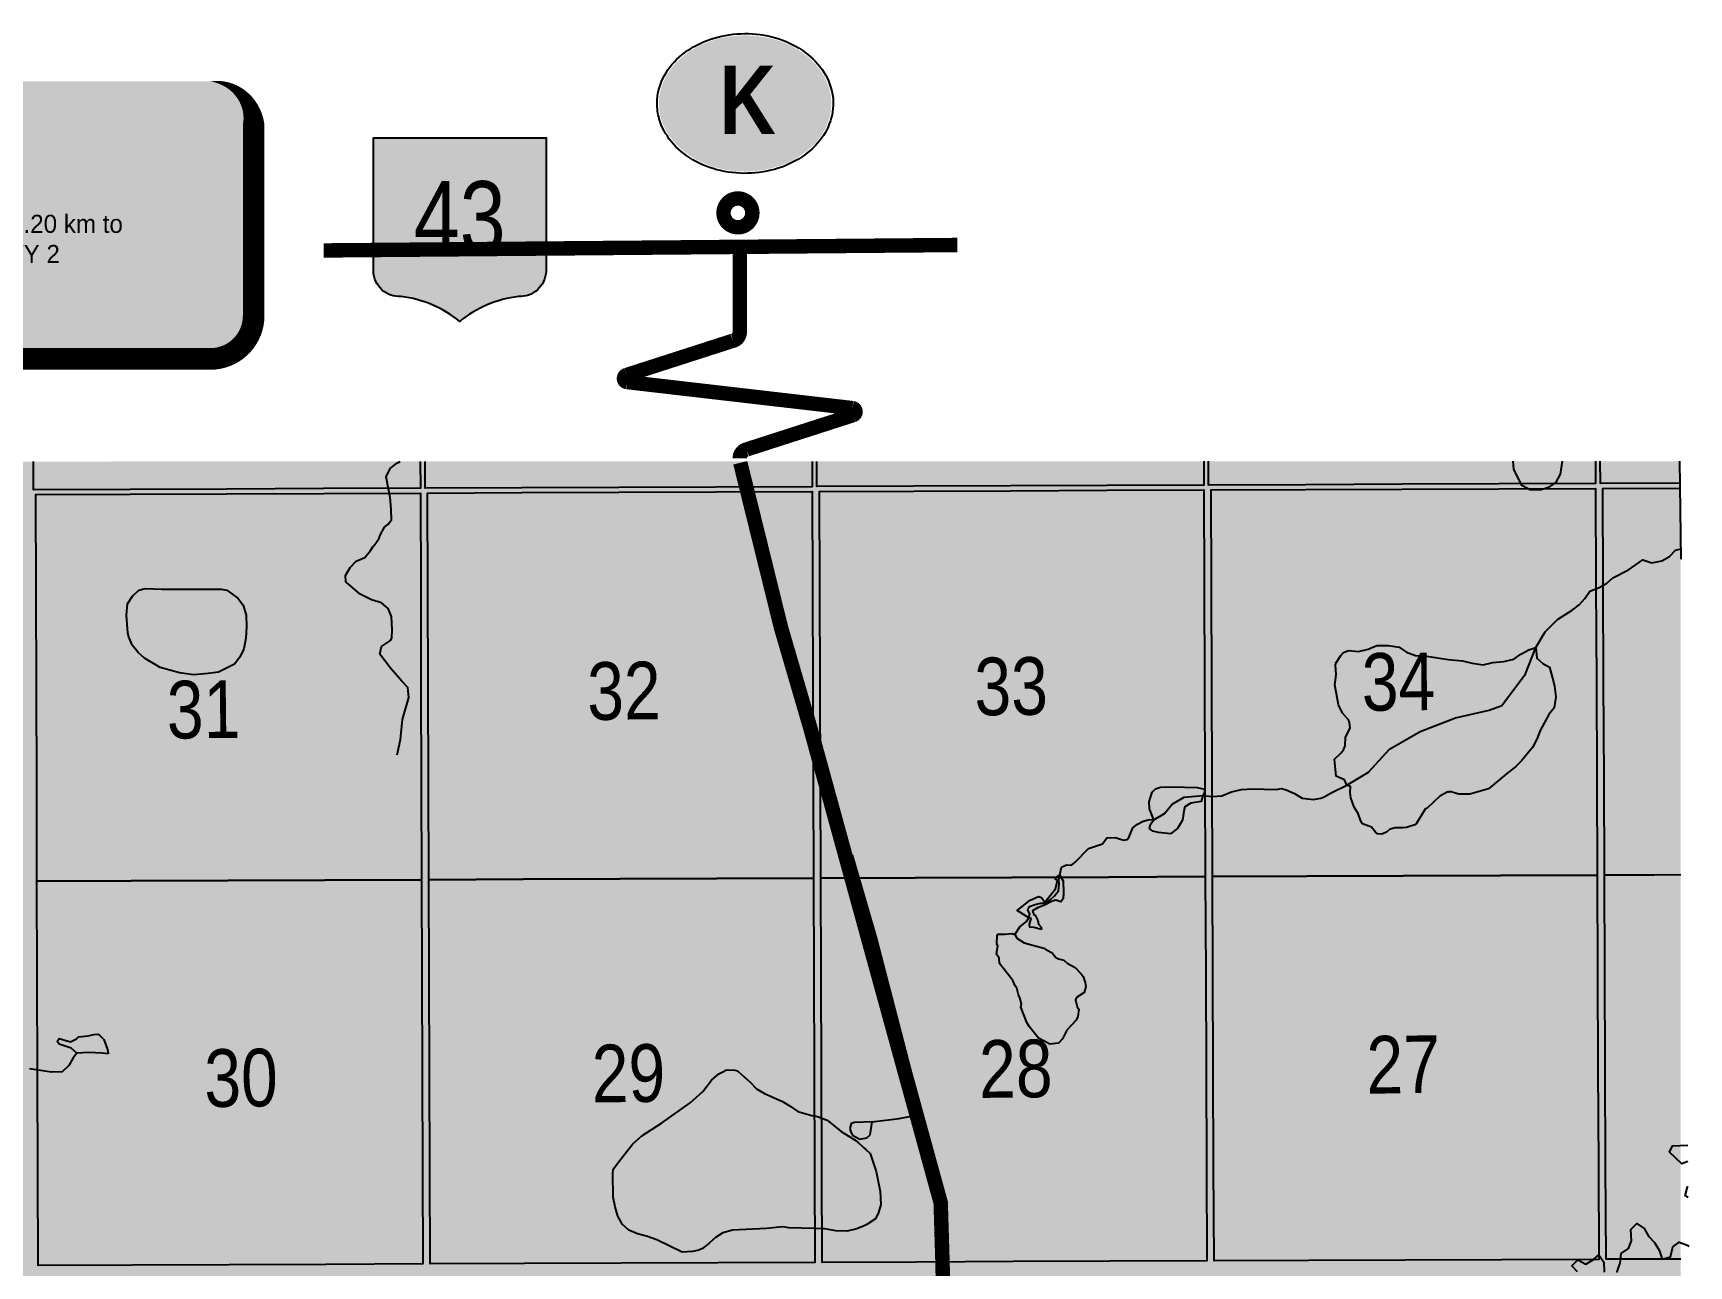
# Model space of a CAD drawing. Extents: x 399452 to 415540, y 6060435 to 6067869.
# Drawn here: x 410552 to 410781.1, y 6063625 to 6063795.6 of the extents above; entities that cross this region are included whole.
import ezdxf
from ezdxf.enums import TextEntityAlignment as Align

# ---------------------------------------------------------------- set-up
doc = ezdxf.new("R2018")
doc.units = 0
doc.header["$LTSCALE"] = 5
doc.linetypes.add('DASHED2', pattern=[9.524999999999999, 6.35, -3.175])
for name, color, linetype in [('AUX-LABELS', 1, 'Continuous'), ('Quarters', 8, 'Continuous'), ('RoadSeg', 57, 'DASHED2'), ('ROUTE-MAP-HWY', 2, 'Continuous'), ('ROUTE-MAP-ROUTE', 90, 'Continuous'), ('T-WATER', 160, 'Continuous')]:
    doc.layers.add(name, color=color, linetype=linetype)
doc.layers.add('ROUTE-MAP-BACKGROUND-H', color=7, linetype='Continuous', true_color=0xf0ebff)
doc.styles.add('120', font='ARIALN.TTF', dxfattribs={"height": 13})
doc.styles.add('80V', font='ARIALN.TTF', dxfattribs={"oblique": 20.00000000000001, "height": 2})
doc.styles.add('BOLD', font='ARIALNB.TTF')
doc.styles.get("Standard").update_dxf_attribs({"font": 'ARIALN.TTF'})

# ---------------------------------------------------------------- blocks, each defined once
blk = doc.blocks.new('blk_hwy')
h = blk.add_hatch(color=255)
edge = h.paths.add_edge_path()
edge.add_line((-2.394374808926841, -1.502976880546157), (-2.394374808926841, 2.202342593445064))
edge.add_line((-2.394374808926841, 2.20234259344511), (2.394374808927205, 2.20234259344511))
edge.add_line((2.394374808927296, 2.20234259344511), (2.394374808927296, -1.502976881036147))
edge.add_arc((1.666099989399299, -1.474485957415936), 0.7288319048222823, 267.0356154126261, 357.75966761743825, ccw=False)
edge.add_arc((1.99488852761624, -5.339863340062493), 3.158851719708902, 96.66228240425568, 129.1626000068807)
edge.add_arc((-1.994888527615785, -5.339863340062493), 3.158851719708945, 50.83739999311933, 83.33771759574431)
edge.add_arc((-1.666099989399299, -1.474485957415936), 0.7288319048221756, 182.2403323825618, 272.9643845873739, ccw=False)
at = {"color": 0}
blk.add_lwpolyline([(-2.394374808926841, -1.502976880546157), (-2.394374808926841, 2.20234259344511), (2.394374808927296, 2.20234259344511), (2.394374808927296, -1.502976881036147, -0.4179197440755494), (1.628408307617519, -2.202342593444655, 0.1427676877764801), (0, -2.890625918028036, 0.14276768777648), (-1.628408307617065, -2.202342593444655, -0.4179197440755494), (-2.394374808926841, -1.502976881036147)], format="xyb", dxfattribs=at)
at = {"color": 0, "style": '80V', "flags": 8}
blk.add_attdef('HWY', text='', height=2, dxfattribs=at).set_placement((0, 2.273736754432321e-13), align=Align.MIDDLE_CENTER)
blk = doc.blocks.new('Route_Letters')
h = blk.add_hatch(color=255)
h.dxf.hatch_style = 1
edge = h.paths.add_edge_path()
edge.add_ellipse((-0.1157894458410738, 0.4613566920343146), major_axis=(-11.97076998434568, 0), ratio=0.7893183596304154, start_angle=0, end_angle=360)
at = {"color": 5}
blk.add_open_spline([(-12.33655943018675, 0.4613566920343146), (-12.33655943018675, -0.2532464993360009), (-12.23672518590233, -0.9677931526398424), (-11.72036895808735, -2.794432021264129), (-11.14401292605423, -3.876097565685541), (-9.555849561598535, -5.807401851071518), (-8.544623700464413, -6.656820361784867), (-6.21596457351788, -8.022113447135325), (-4.899049775256096, -8.537760803084893), (-2.122176535806801, -9.174386990092444), (-0.6628771213698172, -9.295214858498184), (2.218954779224788, -9.127674344176285), (3.640784492301457, -8.839348048302782), (6.272126017131285, -7.887514385069608), (7.481034580889556, -7.224212060947593), (9.535358213378885, -5.601016495574186), (10.3802780923747, -4.641330355992523), (11.59600670082856, -2.541685487432915), (11.96612490732484, -1.402103837423965), (12.17886415585979, 0.9104078185255275), (12.02123591095139, 2.082179640400227), (11.20064181026172, 4.303585446448778), (10.5383689962933, 5.352522903113822), (8.798522977227321, 7.197351090485427), (7.721489072871556, 7.99304231447195), (5.288539217681929, 9.236688050055363), (3.933164970535742, 9.684414527986064), (1.111124811045386, 10.17900240193921), (-0.3548635231799864, 10.22574343079759), (-3.217505067184455, 9.912616018949848), (-4.613463658471581, 9.552825466795184), (-7.1634954560528, 8.469123124385078), (-8.316993040230393, 7.745430762089654), (-10.23715115095241, 6.01981546320485), (-11.00330637446014, 5.018090733601184), (-12.04705536703857, 2.858875975647607), (-12.32393425272861, 1.701887560081104), (-12.33641722927742, 0.5154205370004092), (-12.33655943018675, 0.4883886145194083), (-12.33655943018675, 0.4613566920343146)], degree=3, knots=[0, 0, 0, 0, 0.2195294159612001, 0.2195294159612001, 0.575726566502957, 0.575726566502957, 0.9319237170447137, 0.9319237170447137, 1.28812086758647, 1.28812086758647, 1.644318018128227, 1.644318018128227, 2.000515168669984, 2.000515168669984, 2.356712319211741, 2.356712319211741, 2.712909469753497, 2.712909469753497, 3.069106620295254, 3.069106620295254, 3.425303770837011, 3.425303770837011, 3.781500921378767, 3.781500921378767, 4.137698071920524, 4.137698071920524, 4.493895222462281, 4.493895222462281, 4.850092373004038, 4.850092373004038, 5.206289523545794, 5.206289523545794, 5.562486674087551, 5.562486674087551, 5.918683824629308, 5.918683824629308, 6.274880975171064, 6.274880975171064, 6.283185307179586, 6.283185307179586, 6.283185307179586, 6.283185307179586], dxfattribs=at)
at = {"color": 14, "style": 'BOLD'}
blk.add_attdef('A', text='', height=9.5, dxfattribs=at).set_placement((0.2246285344645003, 0.9755069406892289), align=Align.MIDDLE)
blk = doc.blocks.new('AA')
at = {"const_width": 4}
blk.add_lwpolyline([(-0.9999999999990905, 0, 0.9999999999999999), (0.9999999999990905, 0, 1)], format="xyb", close=True, dxfattribs=at)
blk.add_circle((0, 0), 2)
blk = doc.blocks.new('*U227')
h = blk.add_hatch(color=255)
edge = h.paths.add_edge_path()
edge.add_line((-31.49999999999998, -20), (31.49999999999998, -20))
edge.add_arc((31.49999999999999, -13.99999999999999), 6.000000000000007, 269.9999999999999, 359.9999999999999)
edge.add_line((37.49999999999999, -14), (37.49999999999999, 12.5))
edge.add_arc((31.49999999999999, 12.49999999999999), 6.000000000000007, 6.785183320455494e-14, 90.00000000000007)
edge.add_line((31.49999999999998, 18.5), (-31.49999999999998, 18.5))
edge.add_arc((-31.49999999999999, 12.49999999999999), 6.000000000000007, 89.99999999999993, 179.9999999999999)
edge.add_line((-37.49999999999999, 12.5), (-37.49999999999999, -14))
edge.add_arc((-31.49999999999999, -13.99999999999999), 6.000000000000007, 180, 270.0000000000001)
at = {"color": 1, "flags": 128}
blk.add_lwpolyline([(-31.49999999999998, -20, 3, 3, 0), (31.49999999999998, -20, 3, 3, 0.4142135623730951), (37.49999999999999, -14, 3, 3, 0), (37.49999999999999, 12.5, 3, 0, 0.4142135623730951), (31.49999999999998, 18.5, 0, 0, 0), (-31.49999999999998, 18.5, 0, 0, 0.4142135623730951), (-37.49999999999999, 12.5, 0, 0, 0), (-37.49999999999999, -14, 0, 3, 0.4142135623730951)], format="xyseb", close=True, dxfattribs=at)
blk.add_lwpolyline([(-99.31540701352883, -0.649508050136307, 0, 7.5, 0), (-3.4e-15, 0, 0, 0, 0)], format="xyseb", dxfattribs=at)
at = {"color": 1, "lineweight": 30, "flags": 104}
blk.add_attdef('ENTER_TEXT', text='', height=10, dxfattribs=at).set_placement((-3.4e-15, 0), align=Align.MIDDLE_CENTER)

msp = doc.modelspace()

# ---------------------------------------------------------------- hatches: boundary and pattern name
at = {"layer": 'ROUTE-MAP-BACKGROUND-H'}
h = msp.add_hatch(color=256, dxfattribs=at)
h.dxf.hatch_style = 1
h.paths.add_polyline_path([(410779.9945162105, 6062481.762458166), (410779.9945162102, 6063736.326563223), (409587.4273234793, 6063736.084940349), (409587.4273234796, 6062481.762458166)])

# ---------------------------------------------------------------- linework, layer by layer
at = {"layer": 'Quarters', "flags": 128}
for points in [[(410605.5648928298, 6063736.291222551), (410605.5749619499, 6063732.583340594), (410592.1901679857, 6063732.529948764), (410578.8053221765, 6063732.476584191), (410565.4200620629, 6063732.423194046), (410552.0347836581, 6063732.369838766), (410552.0176608471, 6063736.280373541)], [(410659.7695980511, 6063736.302204859), (410659.782027369, 6063732.799483583), (410646.3976301158, 6063732.746119715), (410633.0132163129, 6063732.692749818), (410619.6285533891, 6063732.639365717), (410606.2439073523, 6063732.586016481), (410606.233835005, 6063736.291358095)], [(410713.9763470388, 6063736.313187527), (410713.989511612, 6063733.016119697), (410700.6049531153, 6063732.962619059), (410687.2204088385, 6063732.90914962), (410673.835718917, 6063732.855640287), (410660.4509766249, 6063732.802158262), (410660.4385489717, 6063736.3023404)], [(410768.1834111508, 6063736.324170243), (410768.1966752919, 6063733.232739423), (410754.8120465867, 6063733.179242902), (410741.427401211, 6063733.125777529), (410728.0429416041, 6063733.072288379), (410714.6584308348, 6063733.01879309), (410714.6452841744, 6063736.31332303)], [(410779.9945162102, 6063733.279906369), (410768.8656286435, 6063733.235411618), (410768.8523674372, 6063736.324305815)], [(410779.9945162102, 6063679.09548079), (410769.4247517387, 6063679.053559886), (410769.3692861916, 6063692.432159856), (410769.3137734138, 6063705.810730452), (410769.2583730008, 6063719.189342665), (410769.2029278042, 6063732.567851439), (410779.9945162102, 6063732.610994991)], [(410779.9945162102, 6063625.914094865), (410769.645808909, 6063625.873317772), (410769.5915240494, 6063638.917545655), (410769.5357987573, 6063652.296361645), (410769.4802999929, 6063665.674960634), (410769.4247517387, 6063679.053559886), (410776.3300697824, 6063679.080947132)]]:
    msp.add_lwpolyline(points, dxfattribs=at)
for points in [[(410768.4213676518, 6063679.049569685), (410755.0319337877, 6063678.996437825), (410741.6424492247, 6063678.943329756), (410728.2530140051, 6063678.890223528), (410715.1978892063, 6063678.838427657), (410715.1472987981, 6063692.216640741), (410715.0966591251, 6063705.594854023), (410715.0461024637, 6063718.973038426), (410714.9955285104, 6063732.351223173), (410728.0456467669, 6063732.403370311), (410741.4304073165, 6063732.456842616), (410754.8149847211, 6063732.510334211), (410768.1995455719, 6063732.563827289), (410768.2549925886, 6063719.185284428), (410768.3103880103, 6063705.806741767), (410768.3658706601, 6063692.428136929)], [(410605.7402267578, 6063678.404896607), (410592.3505898853, 6063678.351927605), (410578.9609375628, 6063678.298956496), (410565.5712651656, 6063678.246016667), (410552.5159996627, 6063678.194393233), (410552.48003528, 6063691.571399341), (410552.4440543308, 6063704.948372441), (410552.4081250202, 6063718.325316435), (410552.3721812666, 6063731.702231094), (410565.4225026549, 6063731.754275643), (410578.8072985252, 6063731.807639149), (410592.1920764874, 6063731.860996648), (410605.5768047175, 6063731.91438881), (410605.6176592613, 6063718.537054042), (410605.6584628519, 6063705.159719471), (410605.6993543509, 6063691.782289408)], [(410659.9673611587, 6063678.619399798), (410646.5778543412, 6063678.566445767), (410633.1883331636, 6063678.513489689), (410619.7987270071, 6063678.46052763), (410606.7435956887, 6063678.408881579), (410606.7027206542, 6063691.786310506), (410606.6618309727, 6063705.163710163), (410606.6210247239, 6063718.541077165), (410606.580171858, 6063731.918414833), (410619.6304952965, 6063731.970451867), (410633.0151586779, 6063732.023799368), (410646.3998051215, 6063732.077177947), (410659.7844009008, 6063732.130554182), (410659.8301010118, 6063718.75276019), (410659.8758137834, 6063705.375003687), (410659.9215800661, 6063691.997184868)], [(410714.1945103606, 6063678.834476284), (410700.8049786035, 6063678.781329408), (410687.4153973063, 6063678.728176763), (410674.0257958096, 6063678.675088648), (410660.9707370614, 6063678.623353152), (410660.924987434, 6063692.001174537), (410660.8792207274, 6063705.378996297), (410660.8335393745, 6063718.756789105), (410660.7878090804, 6063732.134548879), (410673.8380254594, 6063732.186707541), (410687.2227861788, 6063732.240184293), (410700.6074606763, 6063732.293691797), (410713.9921516419, 6063732.347197153), (410714.0427251343, 6063718.969015285), (410714.0932791033, 6063705.59086345), (410714.1438885202, 6063692.212649264)], [(410605.7402267578, 6063678.404896607), (410605.7811505526, 6063665.027504438), (410605.8220233712, 6063651.650116253), (410605.8630251617, 6063638.272465965), (410605.9030157319, 6063625.229456657), (410592.5087355459, 6063625.176922824), (410579.1141072808, 6063625.124371294), (410565.7196937009, 6063625.071829822), (410552.6596184516, 6063625.020628107), (410552.6243371225, 6063638.06320463), (410552.5881129787, 6063651.440393957), (410552.5520817101, 6063664.817391641), (410552.5159996627, 6063678.194393233), (410565.5712651656, 6063678.246016667), (410578.9609375628, 6063678.298956496), (410592.3505898853, 6063678.351927605)], [(410659.9673611587, 6063678.619399798), (410660.0131639078, 6063665.241518923), (410660.0589473555, 6063651.863671754), (410660.1047594239, 6063638.485562284), (410660.1493957306, 6063625.442121833), (410646.7551791986, 6063625.389598239), (410633.3607456657, 6063625.337098034), (410619.9664981636, 6063625.284570742), (410606.906420236, 6063625.233374616), (410606.8664272214, 6063638.276420064), (410606.8253931272, 6063651.654065734), (410606.7845177201, 6063665.0314902), (410606.7435956887, 6063678.408881579), (410619.7987270071, 6063678.46052763), (410633.1883331636, 6063678.513489689), (410646.5778543412, 6063678.566445767)], [(410714.1945103606, 6063678.834476284), (410714.2452175308, 6063665.456237346), (410714.2958775827, 6063652.077998708), (410714.3466301087, 6063638.699501717), (410714.3960744543, 6063625.655668458), (410701.0017346898, 6063625.602913799), (410687.6072132133, 6063625.55014934), (410674.2129040631, 6063625.497457893), (410661.1528048954, 6063625.446070996), (410661.1081341408, 6063638.48954765), (410661.0623240874, 6063651.867593417), (410661.0165380467, 6063665.245473118), (410660.9707370614, 6063678.623353152), (410674.0257958096, 6063678.675088648), (410687.4153973063, 6063678.728176763), (410700.8049786035, 6063678.781329408)], [(410768.4213676518, 6063679.049569685), (410768.4769176542, 6063665.670973429), (410768.5324139155, 6063652.292377306), (410768.5881411413, 6063638.913527255), (410768.6424256477, 6063625.869335646), (410755.2481835417, 6063625.816591327), (410741.8537266896, 6063625.763837039), (410728.459419629, 6063625.711055634), (410715.3994545821, 6063625.659615616), (410715.3500098963, 6063638.703485049), (410715.2992571515, 6063652.081951719), (410715.2485988763, 6063665.46018959), (410715.1978892063, 6063678.838427657), (410728.2530140051, 6063678.890223528), (410741.6424492247, 6063678.943329756), (410755.0319337877, 6063678.996437825)]]:
    msp.add_lwpolyline(points, close=True, dxfattribs=at)
at = {"layer": 'RoadSeg', "flags": 128}
for points in [[(410750.3313732619, 6062481.762458166), (410748.7358900743, 6062483.683931248), (410746.015476455, 6062486.453700327), (410744.1214713787, 6062487.910304526), (410738.0833553584, 6062491.806945034), (410736.5940442836, 6062493.005794273), (410734.9250083765, 6062494.833526161), (410733.4821489694, 6062496.964925541), (410732.3663555735, 6062499.369661952), (410731.6078194145, 6062502.181460421), (410731.0168244115, 6062506.493651957), (410729.8891286642, 6062517.248308153), (410729.7420033169, 6062533.512742056), (410728.9025219137, 6062540.115404451), (410726.4901553228, 6062562.752321791), (410723.9237060639, 6062586.383968556), (410722.8118154861, 6062591.716477552), (410721.5133757945, 6062594.882317215), (410719.8202667072, 6062597.840494337), (410715.7738670761, 6062603.509367947), (410696.8446835658, 6062630.019207713), (410694.3519677746, 6062633.026552254), (410692.5824818138, 6062634.885125851), (410690.2404234282, 6062637.064382685), (410688.6534753014, 6062638.161582251), (410687.2610377, 6062639.495642268), (410684.894380564, 6062641.275160024), (410661.236103316, 6062660.232035046), (410659.3646302831, 6062662.187995914), (410658.473067382, 6062663.433367011), (410657.1953493431, 6062665.634935618), (410656.4594302785, 6062667.382371278), (410653.055867313, 6062674.096327812), (410651.0323566524, 6062678.510992309), (410648.7071331549, 6062683.01905203), (410644.729944507, 6062691.683689648), (410643.8622816919, 6062694.925688742), (410643.6379832313, 6062697.648697496), (410643.9364293602, 6062700.815378218), (410644.8028116651, 6062703.861442815), (410646.048674577, 6062706.283269037), (410650.1524871347, 6062711.959612902), (410655.8403875273, 6062719.798926991), (410656.3519773014, 6062720.774844318), (410657.0424021582, 6062722.71888412), (410657.3337867621, 6062724.654529393), (410657.3011094998, 6062727.74793175), (410656.7525553576, 6062730.064897206), (410655.7415440855, 6062732.238899386), (410652.4938880045, 6062737.891905192), (410651.506626734, 6062740.498695404), (410651.1287673401, 6062742.620093528), (410651.0877150814, 6062744.548683961), (410651.466668596, 6062747.051649564), (410651.8720802695, 6062748.324405217), (410653.3089362214, 6062751.149637375), (410659.1667069906, 6062758.826431624), (410659.4211831944, 6062759.363988559), (410662.5021840115, 6062763.089187034), (410664.0439935792, 6062765.480744617), (410665.4903333173, 6062768.340786099), (410665.9807344248, 6062770.314519104), (410666.2268879197, 6062772.815302913), (410666.121214998, 6062774.642959699), (410665.674613648, 6062776.862949945), (410664.8912289208, 6062779.275015618), (410661.6683181017, 6062786.859174891), (410660.5613763253, 6062790.395915077), (410659.4691020318, 6062796.361938458), (410656.7302646296, 6062815.56906533), (410656.6567024572, 6062819.027926393), (410657.1444204829, 6062825.793074528), (410657.2171228194, 6062830.186811661), (410656.4772948949, 6062852.397925762), (410656.6504498387, 6062856.76017332), (410657.2848863275, 6062861.332416644), (410657.9309520361, 6062863.808278525), (410659.7535508999, 6062868.838460335), (410661.2831997673, 6062871.998532407), (410663.0805258112, 6062875.098091272), (410673.0137489482, 6062889.845310314), (410680.2710871099, 6062900.619814574), (410686.4016201324, 6062909.601306178), (410688.6856045634, 6062913.27710201), (410689.8268481982, 6062915.929999407), (410690.6178793879, 6062919.407172553), (410690.6905317864, 6062922.237224496), (410690.4138982054, 6062924.294146493), (410688.8228070888, 6062930.249665173), (410687.7130231178, 6062933.919120462), (410687.2983409301, 6062934.642469369), (410686.3420216172, 6062938.914431358), (410686.2153372809, 6062940.17597858), (410686.2378362581, 6062943.803256501), (410686.4613915823, 6062945.804610658), (410688.1604204294, 6062956.621631383), (410688.5098964098, 6062960.521819784), (410688.0949031828, 6062964.372969425), (410687.1536980587, 6062967.946423508), (410686.8464021766, 6062969.869604633), (410686.7294208738, 6062973.793653348), (410687.5070872899, 6062991.944321368), (410687.7964047687, 6062993.97997698), (410688.1966552754, 6062995.485909852), (410690.1679472601, 6062999.786980931), (410695.9113451376, 6063009.758492479), (410697.4305116152, 6063011.853839973), (410699.287144862, 6063013.723515091), (410706.3082137906, 6063018.398525526), (410710.1658858587, 6063021.608535557), (410718.3620516068, 6063030.467702716), (410721.0811748123, 6063034.019789401), (410723.1112991965, 6063037.123924981), (410728.1945401012, 6063045.284599815), (410731.136584187, 6063049.307145447), (410746.6774033778, 6063067.939190521), (410748.0983521949, 6063069.965799334), (410749.6393016276, 6063072.594107222), (410753.0985404609, 6063078.889964052), (410753.7968947453, 6063080.468727219), (410755.1986467879, 6063084.957519988), (410755.7999555584, 6063087.964867706), (410756.2241896852, 6063093.031657064), (410756.6791099964, 6063137.228676039), (410756.327383952, 6063139.683523225), (410755.7845044566, 6063141.73481767), (410754.018111524, 6063144.991340677), (410752.4384137595, 6063147.286858786), (410742.8160907364, 6063160.058361555), (410739.2990049212, 6063164.275822071), (410736.7535567069, 6063166.616935105), (410716.9899993048, 6063182.167075997), (410715.4267808155, 6063183.697478707), (410714.1607645618, 6063185.334158622), (410712.9491127185, 6063187.537832684), (410712.317883523, 6063189.054758655), (410710.3674298028, 6063196.267088435), (410707.3840217717, 6063209.779008525), (410707.0391585911, 6063213.464930308), (410705.8424116643, 6063243.053307765), (410703.9457976503, 6063288.298349182), (410703.2776564359, 6063293.10888229), (410702.5211265118, 6063295.821151138), (410701.1403334449, 6063299.717990789), (410699.0200054328, 6063303.96492747), (410697.0595989192, 6063306.951198155), (410690.4909695331, 6063315.395688346), (410688.9773957192, 6063317.725833638), (410687.8293262384, 6063320.06397401), (410686.9432315269, 6063322.607047539), (410678.1339031577, 6063353.430303501), (410677.645570548, 6063356.048514757), (410674.9975718057, 6063395.953928019), (410674.4864735489, 6063399.636415427), (410674.0073491244, 6063401.8222776), (410672.8701078313, 6063405.224924057), (410671.4037105436, 6063408.454656195), (410667.2559302861, 6063415.719596753), (410665.6585375678, 6063418.846757969), (410664.2777065243, 6063422.743598958), (410663.9825581614, 6063424.101609154), (410663.6250666982, 6063426.8221333), (410662.5515714262, 6063444.401009568), (410662.5266102612, 6063448.693093597), (410663.1497497646, 6063453.797041702), (410666.7137928356, 6063472.339990001), (410666.8461063519, 6063474.200632631), (410666.969744677, 6063475.939281452), (410666.6603605928, 6063479.526254374), (410665.7226352153, 6063482.933362063), (410664.8818868715, 6063484.911812195), (410659.3795032445, 6063494.843025438), (410657.9152581684, 6063497.972960153), (410657.2937020162, 6063500.588215213), (410657.2314431955, 6063501.951106519), (410657.3876445026, 6063503.98407296), (410658.3335676832, 6063507.997366862), (410664.8505565512, 6063530.063636907), (410666.0413579457, 6063533.516219943), (410667.1492860381, 6063536.168507935), (410676.6397862447, 6063556.102103298), (410677.6118220292, 6063558.884674879), (410678.3313144859, 6063562.593361796), (410678.6361746597, 6063567.025454881), (410678.4149494808, 6063575.838213336), (410677.925733825, 6063620.614296086), (410677.6039664096, 6063634.149847422), (410677.0927750294, 6063637.832367633), (410675.0217551302, 6063646.006716833), (410668.7127682738, 6063670.361554408), (410665.1965468006, 6063682.331636615), (410655.5663151557, 6063712.638320408), (410653.9696269974, 6063718.859887865), (410649.9754551696, 6063736.300220501)], [(410668.0913688883, 6063644.893810271), (410671.8084073444, 6063645.33911192), (410674.2271161748, 6063645.823272691), (410675.0217551302, 6063646.006716833)]]:
    msp.add_lwpolyline(points, dxfattribs=at)
msp.add_lwpolyline([(410668.0913688883, 6063644.893810271), (410665.6309448364, 6063644.808320487), (410665.2014794313, 6063644.666163823), (410665.0166431682, 6063643.963241602), (410665.1271197485, 6063643.466430328), (410665.3684073252, 6063643.072246716), (410666.3789667578, 6063642.494867353), (410667.3732425317, 6063642.682661092), (410667.7963448722, 6063643.124301163)], close=True, dxfattribs=at)
at = {"layer": 'ROUTE-MAP-BACKGROUND-H', "flags": 128}
msp.add_lwpolyline([(410779.8350685169, 6063736.326531012), (410779.9945162102, 6063722.759643606)], dxfattribs=at)
at = {"layer": 'ROUTE-MAP-HWY', "const_width": 1.995987623111932, "flags": 128}
msp.add_lwpolyline([(410592.1782003879, 6063765.489016581), (410679.8808539175, 6063766.243869161)], dxfattribs=at)
at = {"layer": 'ROUTE-MAP-ROUTE', "color": 90, "const_width": 1.999173079999973, "flags": 128}
msp.add_lwpolyline([(410649.7720151523, 6063754.203656741), (410649.7720151523, 6063766.243869161)], dxfattribs=at)
msp.add_lwpolyline([(410649.7720151523, 6063754.203656741, -0.3461515954564218), (410648.8168995996, 6063752.989343804), (410634.0800299206, 6063748.242671826, 0.7725747715561697), (410634.163629503, 6063747.279081285), (410665.3804007994, 6063743.665451969, -0.7725747715561505), (410665.4640003792, 6063742.701861429), (410650.7271307014, 6063737.955189432, 0.3461515954564229), (410649.7720151488, 6063736.740876513)], format="xyb", dxfattribs=at)
at = {"layer": 'ROUTE-MAP-ROUTE', "linetype": 'Continuous', "const_width": 1.999173079999973, "flags": 128}
msp.add_lwpolyline([(410657.7787778931, 6063505.312653304), (410665.3566602598, 6063530.564007585), (410666.6947645525, 6063534.760262865), (410675.7699391436, 6063553.546568756), (410677.3705070922, 6063557.628465506), (410678.5371753628, 6063562.046665648), (410677.8501220467, 6063624.609234761), (410677.576131235, 6063633.706859333), (410659.5217685107, 6063699.448821939), (410655.4798936258, 6063713.283973198), (410649.8439989686, 6063736.104736109)], dxfattribs=at)
at = {"layer": 'T-WATER', "flags": 128}
for points in [[(410602.3518348752, 6063695.6886556), (410602.8285682089, 6063697.791267944), (410603.0935431859, 6063700.562346285), (410603.973791843, 6063703.621110637), (410603.8464488189, 6063705.01109521), (410602.985409253, 6063705.878013331), (410601.4248395197, 6063707.7002897), (410599.9814508313, 6063709.599150551), (410600.2146247734, 6063710.667848805), (410601.4570477591, 6063711.495742578), (410601.6186626103, 6063711.825026215), (410601.6842733505, 6063713.033020423), (410601.5948854416, 6063714.83087918), (410601.133475534, 6063715.937186644), (410600.21584026, 6063716.70836467), (410598.8326090306, 6063717.150456326), (410597.2457949475, 6063717.918457507), (410595.253605846, 6063719.634232895), (410595.2130421523, 6063720.512895958), (410595.8521669707, 6063721.603121983), (410596.6774094129, 6063722.474903814), (410597.8969539623, 6063723.007102914), (410598.6555828995, 6063723.950018995), (410598.9768085747, 6063724.486519272), (410599.4125831018, 6063724.9599282), (410599.8850691739, 6063725.682513658), (410600.0017790361, 6063726.101345085), (410600.6224757975, 6063727.213007513), (410601.1059672821, 6063727.62374565), (410601.563974207, 6063728.193839998), (410601.5429818116, 6063729.681716241), (410601.4090264042, 6063731.282252367), (410600.8539847382, 6063734.17332185), (410601.4142460579, 6063735.307972128), (410602.3250724722, 6063736.049130616), (410602.7728007039, 6063736.290656906)], [(410763.584166461, 6063736.32323847), (410763.3105376102, 6063734.540531059), (410762.7211163989, 6063733.425509032), (410762.4519638159, 6063733.233595619), (410761.7367526908, 6063732.723630225), (410761.2528530748, 6063732.559478424), (410760.4916276303, 6063732.301291769), (410759.0965181761, 6063732.381525908), (410758.7774630578, 6063732.549618098), (410757.9889970846, 6063732.965039456), (410757.8651688432, 6063733.215302371), (410756.8748099771, 6063735.217154429), (410756.7812221998, 6063736.321860075)], [(410759.9245402918, 6063710.559021831), (410761.2150571936, 6063712.71677348), (410762.9097576141, 6063714.3987605), (410764.9680701006, 6063715.712625055), (410765.911633986, 6063716.463462246), (410766.7262274345, 6063717.332197006), (410767.4255531059, 6063718.333422972), (410768.605332075, 6063718.820542325), (410769.6974533152, 6063719.395583409), (410770.5846411892, 6063720.186009567), (410772.7719976697, 6063721.307409045), (410774.7345381695, 6063722.690463928), (410775.9934514964, 6063722.277332944), (410777.3890770914, 6063722.525695497), (410778.4495186637, 6063723.134081413), (410779.2645536289, 6063724.021800391), (410779.977789674, 6063724.182850466)], [(410733.7712160475, 6063691.491081345), (410736.7937035738, 6063693.276238214), (410739.6706666661, 6063696.479235822), (410743.9382203389, 6063698.926480418), (410748.8071242625, 6063700.797477306), (410753.4964996392, 6063701.879247766), (410755.2503171506, 6063702.505718744), (410758.4947004478, 6063706.894660502), (410759.9245402918, 6063710.559021831)], [(410713.8405466627, 6063690.0733848), (410715.1292055986, 6063689.901972081), (410716.4673278136, 6063690.01952071), (410717.8177701609, 6063690.580087857), (410719.1827345463, 6063690.874555648), (410720.7084270733, 6063691.00133142), (410723.9916056097, 6063690.911050837), (410724.7387088927, 6063691.016975322), (410725.3965772567, 6063690.844807871), (410726.5400860952, 6063690.322479805), (410727.6030353389, 6063689.672761271), (410729.1829094503, 6063689.516779345), (410730.1974208027, 6063689.679129195), (410730.6448668207, 6063689.859732966), (410731.6913325182, 6063690.481706824), (410733.7712160475, 6063691.491081345)], [(410707.0827188708, 6063686.677841076), (410708.5269012176, 6063687.570381817), (410709.6081662785, 6063688.877649536), (410711.2809533185, 6063689.818051515), (410713.8405466627, 6063690.0733848)], [(410694.0424900135, 6063679.104889589), (410694.2993888842, 6063680.138468111), (410694.9650515276, 6063680.447779095), (410695.6563850982, 6063680.427438548), (410696.1628425816, 6063680.839355929), (410698.0473422346, 6063682.728547903), (410699.9588733171, 6063683.37818669), (410700.583523045, 6063684.195418126), (410701.7346172379, 6063684.263472469), (410702.9405125628, 6063683.89588941), (410703.3689523091, 6063683.96243695), (410703.594511154, 6063684.25912828), (410704.1796307356, 6063685.570734037), (410704.8022994834, 6063686.089776937), (410705.6104908223, 6063686.491999859), (410706.4542411094, 6063686.751602241), (410707.0827188708, 6063686.677841076)], [(410689.7743110553, 6063673.11931679), (410689.8964844079, 6063673.616123392), (410689.6208417305, 6063674.223204276), (410689.8442990864, 6063674.694939168), (410690.6263888372, 6063674.974269814), (410691.3811843358, 6063675.165490601), (410691.9944438176, 6063675.149365808), (410692.5954918743, 6063675.545895321), (410692.7550293069, 6063675.678509332), (410693.3152989768, 6063676.169857742), (410693.8552822006, 6063676.85262041), (410693.978761011, 6063677.905993366), (410693.9383947619, 6063678.430493078), (410694.0424900135, 6063679.104889589)], [(410687.8219606568, 6063670.842362845), (410688.5056021863, 6063671.890887506), (410689.4387313674, 6063672.610155701), (410689.7743110553, 6063673.11931679)], [(410558.0336891932, 6063654.397661735), (410557.5281235815, 6063653.751977311), (410556.923265962, 6063652.677273202), (410555.981769955, 6063651.838619292), (410554.5420395815, 6063651.770455779), (410551.4763198784, 6063652.217127278)], [(410780.9738698145, 6063639.42961978), (410780.1567353663, 6063639.068389894), (410778.4420250931, 6063640.685488599), (410778.8459456086, 6063641.566155566), (410780.9477599004, 6063641.651227772)], [(410781.0325949282, 6063634.432890166), (410780.5934243763, 6063634.682907712), (410780.9270601809, 6063635.890213924), (410781.0150945126, 6063635.92194397)], [(410771.1427106278, 6063624.071612611), (410771.5886685173, 6063625.33921568), (410771.7232217848, 6063626.689073758), (410772.7374038241, 6063627.359732922), (410773.1595667244, 6063628.43683575), (410773.06050414, 6063630.000706423), (410773.8936142431, 6063630.847818546), (410774.9122885179, 6063630.146185747), (410775.5203756919, 6063629.072353017), (410776.3651698279, 6063628.220202724), (410777.0022905992, 6063627.160947097), (410777.3953264866, 6063625.891780593), (410778.585911404, 6063626.196925994), (410778.88599432, 6063627.594252752), (410779.7715241432, 6063628.239435744), (410780.9987162168, 6063627.781079284), (410781.1125013178, 6063627.633914483)], [(410765.7141536021, 6063624.127027928), (410764.8943588636, 6063624.986269468), (410765.7415793521, 6063625.783380596), (410766.8566909541, 6063625.197834778), (410767.9025703746, 6063625.835224953), (410768.6522713365, 6063626.476129388), (410769.3351708404, 6063625.490332533), (410769.379524447, 6063624.109327967)]]:
    msp.add_lwpolyline(points, dxfattribs=at)
for points in [[(410574.1641012123, 6063706.774770433), (410572.2609778192, 6063707.045963882), (410569.5464908843, 6063707.789450504), (410567.3891713385, 6063709.049012984), (410566.5181574503, 6063709.873072946), (410565.7561941252, 6063710.819945179), (410565.2257202514, 6063711.966109919), (410565.0727634206, 6063712.580596571), (410564.9247689596, 6063715.022439764), (410565.0521882776, 6063716.605124536), (410565.7413392016, 6063717.629339299), (410566.6062346499, 6063718.456977729), (410567.4983677891, 6063718.685355488), (410569.7858134403, 6063718.607014026), (410578.0216269005, 6063718.628934407), (410578.8108364986, 6063718.459932711), (410580.3111240921, 6063717.376832159), (410581.0515415687, 6063716.40553811), (410581.4727569753, 6063715.010500061), (410581.5346352412, 6063713.426006061), (410581.4159619248, 6063711.812543405), (410581.1373274888, 6063710.345514291), (410580.6081538155, 6063709.184423868), (410579.8638965332, 6063708.238224085), (410578.8415973523, 6063707.740674942), (410577.6300010501, 6063707.150944965), (410576.1953210658, 6063706.929851042), (410574.1641012123, 6063706.774770433)], [(410738.6167616187, 6063684.700055894), (410738.0245665132, 6063684.772607995), (410737.7301068918, 6063685.001914983), (410737.1950319313, 6063685.663327316), (410735.9609203254, 6063686.161836645), (410735.7180505901, 6063686.517552537), (410735.3241828317, 6063687.585440838), (410734.8163956162, 6063688.442865387), (410734.3416522358, 6063689.73125466), (410734.2381578151, 6063690.493480404), (410734.2645628116, 6063691.316520963), (410733.7712160475, 6063691.491081345), (410733.4696320635, 6063692.215733143), (410732.3201241089, 6063692.732514633), (410732.0705745309, 6063695.078360123), (410732.942127209, 6063695.906766986), (410733.3116202535, 6063696.401371672), (410733.5612487719, 6063696.91141478), (410733.6007488599, 6063698.137367349), (410734.2195134176, 6063699.363836077), (410734.1444828395, 6063700.1825661), (410734.0069685518, 6063700.542494765), (410733.1967491027, 6063701.445990947), (410732.6434103556, 6063702.605077506), (410732.0972348308, 6063705.360013206), (410732.1506254511, 6063705.686219662), (410732.3231953639, 6063706.740577271), (410732.2060301127, 6063708.145437894), (410732.276934847, 6063708.391697621), (410732.9316253227, 6063709.429588734), (410733.3230831001, 6063709.833876476), (410733.9960806314, 6063710.133214911), (410735.3996411473, 6063709.967797761), (410736.7223218477, 6063710.315067218), (410737.9116778752, 6063710.800690144), (410739.5395747296, 6063710.836127802), (410741.0317716672, 6063710.574071133), (410741.4835050651, 6063710.266118501), (410742.0382561082, 6063709.88795155), (410743.2718464163, 6063709.427750233), (410744.8702703131, 6063709.320898609), (410747.7897300571, 6063708.879955512), (410749.7839203782, 6063708.68691384), (410751.1402914579, 6063708.351494825), (410752.6512225554, 6063708.161327799), (410753.9982403991, 6063708.452984605), (410755.5118312885, 6063708.602972628), (410756.8676266102, 6063708.942267536), (410757.8722514918, 6063709.613170012), (410758.9534057328, 6063710.209536081), (410759.9245402918, 6063710.559021831), (410760.0661202159, 6063709.058270964), (410760.8869008669, 6063708.319594822), (410761.8358253245, 6063707.81456234), (410762.3652397115, 6063705.806440648), (410762.5245318423, 6063705.202194945), (410762.678907579, 6063703.711384272), (410762.4737738513, 6063702.212298549), (410761.7164142382, 6063701.260083808), (410760.5453615297, 6063699.033813982), (410760.0515492861, 6063697.841975131), (410759.4713132106, 6063696.709568555), (410757.9405340008, 6063694.855218601), (410757.1055026815, 6063694.008113283), (410756.1304254638, 6063693.29639751), (410753.3627654985, 6063690.964064885), (410750.7989325813, 6063690.232329965), (410749.2890548155, 6063690.231323248), (410748.038607356, 6063690.600358023), (410747.8976967781, 6063690.525084537), (410747.7535370042, 6063690.553861012), (410746.6293710617, 6063689.955350243), (410744.8726034454, 6063688.289518782), (410744.6341525147, 6063688.182501772), (410743.3530765526, 6063686.159184673), (410743.1861213658, 6063686.02116693), (410742.0322058654, 6063685.624346144), (410741.5811784242, 6063685.608544596), (410740.4130466866, 6063685.567489994), (410739.7026338583, 6063685.351355985), (410739.2706300946, 6063684.99633333), (410738.6167616187, 6063684.700055894)], [(410709.3806293612, 6063684.778389974), (410707.7212616522, 6063684.955973078), (410706.9414966812, 6063685.139754348), (410706.461630206, 6063685.495426647), (410706.5949190352, 6063686.074214056), (410707.0827188708, 6063686.677841076), (410706.4598760013, 6063688.234826398), (410706.4380811614, 6063689.162658948), (410706.8311300065, 6063690.505327705), (410707.2798963737, 6063690.96689242), (410707.991316552, 6063691.213542871), (410709.5724232632, 6063691.277379386), (410713.0505695234, 6063691.186510815), (410714.0769646217, 6063690.945125753), (410714.062710607, 6063690.503996557), (410713.8405466627, 6063690.0733848), (410713.6114112188, 6063689.247264177), (410712.1968934718, 6063689.013712063), (410711.3721226502, 6063688.510717896), (410711.2469006827, 6063688.182125653), (410711.0300419119, 6063686.669378153), (410710.3286765247, 6063685.487622722), (410709.3806293612, 6063684.778389974)], [(410691.5193747672, 6063671.505266011), (410690.4768398043, 6063671.78156924), (410689.9000549982, 6063671.857473985), (410689.8750675303, 6063672.210014682), (410690.1087179674, 6063673.041272513), (410689.7743110553, 6063673.11931679), (410688.1597642687, 6063674.155730918), (410689.9491279879, 6063675.583510852), (410691.1248953985, 6063676.061811513), (410691.5442301176, 6063675.964204112), (410691.9697405791, 6063675.285298087), (410693.4746424723, 6063677.140815208), (410693.7457424226, 6063678.319208753), (410693.3975996468, 6063678.55029302), (410693.6057226727, 6063678.77632668), (410694.0424900135, 6063679.104889589), (410694.2195062451, 6063678.778720898), (410694.5080919588, 6063678.246906038), (410694.5593081931, 6063676.629971528), (410694.5026068249, 6063675.758195145), (410694.191822855, 6063675.366747), (410693.5236930237, 6063675.575557663), (410692.9996405983, 6063675.449099298), (410691.858582406, 6063674.860660519), (410691.0734173239, 6063674.580070412), (410690.2748977975, 6063674.122117191), (410690.4536915692, 6063673.558183186), (410690.6395451871, 6063673.512062544), (410691.0379212509, 6063672.763288995), (410691.1241105873, 6063672.23291124), (410691.4666751921, 6063671.82813477), (410691.5193747672, 6063671.505266011)], [(410692.6764704271, 6063655.649544118), (410691.1228651407, 6063656.500495939), (410689.8398968581, 6063658.097772148), (410689.499802541, 6063658.63824944), (410688.6777695338, 6063660.77701094), (410688.7566818611, 6063661.210342878), (410688.5444107598, 6063662.041047425), (410688.3455287713, 6063662.454633374), (410688.1003237283, 6063663.38963943), (410687.863817448, 6063663.703086553), (410687.574365145, 6063664.452212316), (410687.4314779642, 6063664.636756384), (410685.7315828263, 6063666.832171298), (410685.658458114, 6063667.530316133), (410685.2987728151, 6063668.115370315), (410685.4890187923, 6063669.27530823), (410685.3565486547, 6063669.495622459), (410685.3831548868, 6063670.739238994), (410685.5040552532, 6063670.872969164), (410686.4997862227, 6063670.865760098), (410687.4086582573, 6063670.961403456), (410687.8219606568, 6063670.842362845), (410688.1087052358, 6063670.30747285), (410689.1314211, 6063669.653297718), (410691.8669683169, 6063668.938296584), (410692.1148710123, 6063668.741072214), (410693.0049931934, 6063668.303362882), (410693.5225509646, 6063667.632938882), (410693.8986024553, 6063667.437350969), (410694.6009390912, 6063667.28283869), (410695.065407594, 6063666.864543796), (410696.1828719301, 6063666.243652933), (410697.0231253164, 6063665.383148637), (410697.3049189821, 6063664.991757893), (410697.5863265352, 6063664.172212226), (410697.6778080954, 6063663.628267421), (410697.4273051575, 6063662.793304242), (410696.3918368748, 6063662.100194793), (410696.2234778603, 6063661.79978427), (410696.4789205143, 6063660.826205091), (410696.6901185696, 6063660.498230048), (410696.5544573666, 6063659.489454728), (410696.3305929037, 6063658.948034887), (410695.0344891126, 6063657.580852235), (410694.4357724373, 6063656.380511126), (410693.8961543108, 6063655.770907561), (410692.6764704271, 6063655.649544118)], [(410562.3524104868, 6063654.290649071), (410561.522260225, 6063654.400483105), (410559.6898456533, 6063654.484028892), (410558.0336891932, 6063654.397661735), (410557.2700508836, 6063655.111385195), (410555.5683208864, 6063655.649648425), (410555.3254552438, 6063656.016526696), (410555.5961978544, 6063656.426783375), (410557.1745714726, 6063655.97644102), (410558.0035494195, 6063656.388481293), (410558.2451565945, 6063656.658196605), (410559.6007956991, 6063656.793975528), (410560.3655481548, 6063656.986306938), (410561.0131492112, 6063657.033126599), (410561.7856265868, 6063656.300052774), (410562.2606961265, 6063654.910915103), (410562.3524104868, 6063654.290649071)], [(410641.77838373, 6063626.875015912), (410638.2759558227, 6063628.589525922), (410637.0019517585, 6063629.03978295), (410635.6167236427, 6063629.418917861), (410634.40778572, 6063629.928021648), (410633.5167867724, 6063630.755653315), (410633.3119739886, 6063631.113619631), (410632.8905593749, 6063631.850123912), (410632.5113702107, 6063633.13742428), (410632.2301082914, 6063634.496166189), (410632.2078785055, 6063637.727427525), (410632.2720040739, 6063638.354435691), (410633.2822417604, 6063639.667706551), (410634.9812795395, 6063641.876346949), (410636.2340817527, 6063642.967724095), (410638.9510211386, 6063644.705801946), (410642.887377909, 6063647.507804806), (410644.6495132759, 6063649.100807441), (410645.880872042, 6063650.65364277), (410646.853726348, 6063651.539968693), (410647.4204276653, 6063651.837517074), (410647.9581862361, 6063652.119872714), (410649.1017747654, 6063652.073519752), (410649.449269513, 6063651.939967496), (410649.5554857082, 6063651.84590697), (410651.2615070584, 6063650.335179127), (410652.0723170413, 6063649.452708807), (410653.2143500868, 6063648.8233386), (410655.6909144237, 6063647.724747827), (410656.7676154723, 6063647.084054391), (410657.7838273454, 6063646.345952787), (410659.7224788458, 6063645.759839477), (410660.0452257902, 6063645.708919559), (410660.5441884223, 6063645.630151042), (410661.0500246733, 6063645.435808484), (410661.8584574159, 6063645.125203887), (410663.7942578072, 6063643.558533424), (410665.9615245273, 6063642.234660885), (410666.9428357601, 6063641.317488304), (410667.2144353523, 6063641.063625375), (410667.8211093373, 6063640.496507905), (410668.6550674524, 6063638.015074737), (410669.1774588092, 6063635.237830722), (410669.3129952484, 6063633.448017438), (410668.9623820825, 6063632.354472463), (410668.5517846643, 6063631.474842497), (410667.51312606, 6063630.802843139), (410667.2507307354, 6063630.633074591), (410666.9868113212, 6063630.518472215), (410665.9894242853, 6063630.085355097), (410664.6185611294, 6063629.781582451), (410663.0575449767, 6063629.806942008), (410661.537196063, 6063630.085325945), (410661.1024729199, 6063630.099340511), (410660.0984730502, 6063630.131626365), (410656.5452906677, 6063630.245944145), (410655.7349416487, 6063630.369413095), (410653.4865990335, 6063630.124453311), (410648.7486004503, 6063629.91755406), (410647.4461758583, 6063629.542705098), (410646.4085592621, 6063628.901452344), (410645.5528120213, 6063628.089748423), (410644.5986395473, 6063627.369225497), (410644.0919148374, 6063627.127469242), (410643.2496843259, 6063626.972881494), (410641.77838373, 6063626.875015912)]]:
    msp.add_lwpolyline(points, close=True, dxfattribs=at)

# ---------------------------------------------------------------- block references
at = {"xscale": 0.9970960743471001, "yscale": 0.9970960743471001, "zscale": 0.9970960743471001}
msp.add_blockref('Route_Letters', (410650.6279554812, 6063785.369708636), dxfattribs=at).add_auto_attribs({'A': 'K'})
ref = msp.add_blockref('*U227', (410545.0981207594, 6063770.425158503), dxfattribs=dict(xscale=0.9975030555937969, yscale=0.9975030555937969, zscale=0.9975030555937969))
lines = msp.add_mtext('%%P41.20 km to \\PHWY 2', dxfattribs={"color": 1, "insert": (410545.0981207594, 6063770.425158503), "char_height": 2.5, "attachment_point": 1})
ref.add_attrib('ENTER_TEXT', '', (410545.0981207594, 6063770.425158503), dxfattribs={"flags": 104}).embed_mtext(lines)
at = {"xscale": 0.9970960743471071, "yscale": 0.9970960743471071, "zscale": 0.9970960743471071, "rotation": 1.221762929776649}
msp.add_blockref('AA', (410649.5174370053, 6063770.686551121), dxfattribs=at)
at = {"layer": 'AUX-LABELS'}
ref = msp.add_blockref('blk_hwy', (410611.0186597524, 6063770.090124237), dxfattribs=dict(at, xscale=4.987389293816663, yscale=4.987389293816663, zscale=4.987389293816663))
ref.add_attrib('HWY', '43', dxfattribs={"layer": '0', "color": 0, "height": 9.974778587633326, "rotation": 359.999999999974, "style": '80V'}).set_placement((410611.0186597524, 6063770.090124237), align=Align.MIDDLE_CENTER)

# ---------------------------------------------------------------- texts
at = {"layer": 'RoadSeg', "style": '120'}
for s, p in [('34', (410735.8905716139, 6063701.768461115)), ('32', (410628.7064809626, 6063700.51104972)), ('33', (410682.2884296721, 6063701.139637013)), ('31', (410570.5322538731, 6063697.927921982)), ('27', (410736.5406745865, 6063648.791326346)), ('30', (410575.7202930893, 6063646.946765299)), ('29', (410629.3392627265, 6063647.575786803)), ('28', (410682.9363563462, 6063648.204551785))]:
    msp.add_text(s, height=7.974496152228712, rotation=0.6721245568344663, dxfattribs=at).set_placement(p)

doc.saveas('drawing.dxf')
